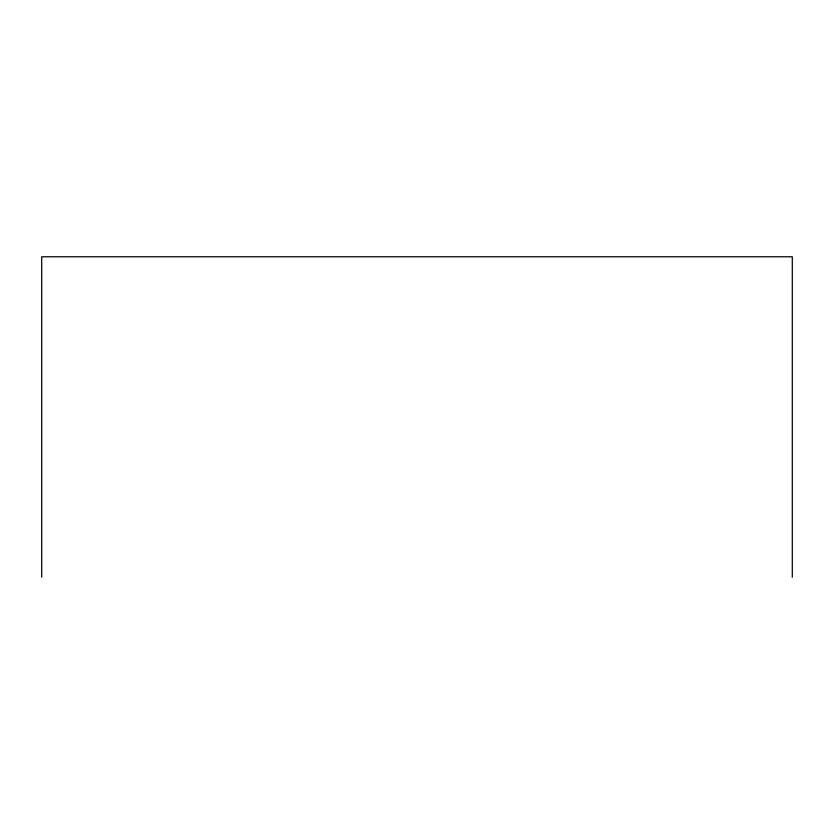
<?xml version="1.0" encoding="UTF-8"?>
<svg xmlns="http://www.w3.org/2000/svg" width="834" height="834" viewBox="0 0 834 834"><rect width="100%" height="100%" fill="white"/><g stroke="black" fill="none" stroke-linecap="round" stroke-linejoin="round"><path stroke-width="1.25" d="M792.3 577.222L792.3 256.778L41.7 256.778L41.7 577.222"/></g></svg>
